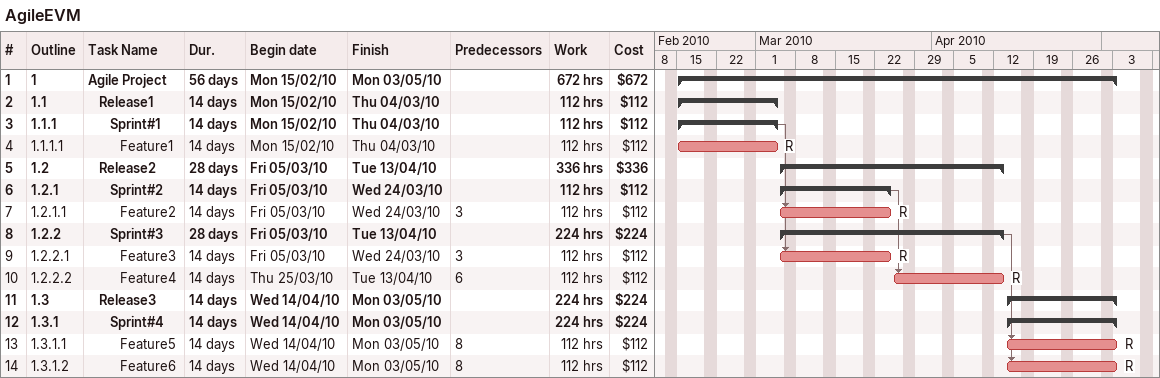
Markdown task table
AgileEVM

| ID | WBS | Task | Duration | Start | Finish | Predecessors | Resources | Work (h) | Cost ($) |
|---|---|---|---|---|---|---|---|---|---|
| 1 | 1 | **Agile Project** | 56d | 2010-02-15 | 2010-05-03 |  |  | 672 | 672 |
| 2 | 1.1 | **Release1** | 14d | 2010-02-15 | 2010-03-04 |  |  | 112 | 112 |
| 3 | 1.1.1 | **Sprint#1** | 14d | 2010-02-15 | 2010-03-04 |  |  | 112 | 112 |
| 4 | 1.1.1.1 | Feature1 | 14d | 2010-02-15 | 2010-03-04 |  | R | 112 | 112 |
| 5 | 1.2 | **Release2** | 28d | 2010-03-05 | 2010-04-13 |  |  | 336 | 336 |
| 6 | 1.2.1 | **Sprint#2** | 14d | 2010-03-05 | 2010-03-24 |  |  | 112 | 112 |
| 7 | 1.2.1.1 | Feature2 | 14d | 2010-03-05 | 2010-03-24 | 3 | R | 112 | 112 |
| 8 | 1.2.2 | **Sprint#3** | 28d | 2010-03-05 | 2010-04-13 |  |  | 224 | 224 |
| 9 | 1.2.2.1 | Feature3 | 14d | 2010-03-05 | 2010-03-24 | 3 | R | 112 | 112 |
| 10 | 1.2.2.2 | Feature4 | 14d | 2010-03-25 | 2010-04-13 | 6 | R | 112 | 112 |
| 11 | 1.3 | **Release3** | 14d | 2010-04-14 | 2010-05-03 |  |  | 224 | 224 |
| 12 | 1.3.1 | **Sprint#4** | 14d | 2010-04-14 | 2010-05-03 |  |  | 224 | 224 |
| 13 | 1.3.1.1 | Feature5 | 14d | 2010-04-14 | 2010-05-03 | 8 | R | 112 | 112 |
| 14 | 1.3.1.2 | Feature6 | 14d | 2010-04-14 | 2010-05-03 | 8 | R | 112 | 112 |
